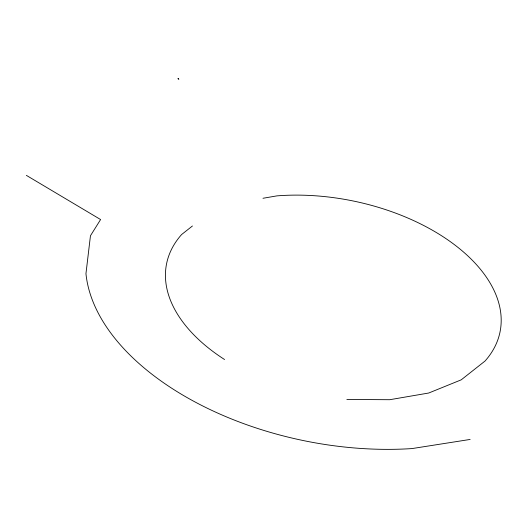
<?xml version="1.0" encoding="UTF-8"?>
<svg xmlns="http://www.w3.org/2000/svg" width="527" height="527" viewBox="0 0 527 527"><rect width="100%" height="100%" fill="white"/><g stroke="black" fill="none" stroke-linecap="round" stroke-linejoin="round"><path stroke-width="0.79" d="M192.434 225.991L181.624 234.522A170.181 98.826 11.6 0 0 224.568 359.526M262.98 198.271L276.925 195.873A170.181 98.826 11.6 0 1 457.825 247.301A170.181 98.826 11.6 0 1 485.005 361.067L461.211 379.842L428.708 393.023L389.703 399.716L346.852 399.459M470.137 439.446L411.995 448.576A251.214 145.88 11.6 0 1 85.954 273.671L90.453 235.76L100.591 219.548L26.35 175.353M178.284 78.424L177.895 78.675L178.87 79.254L178.284 78.424"/></g></svg>
